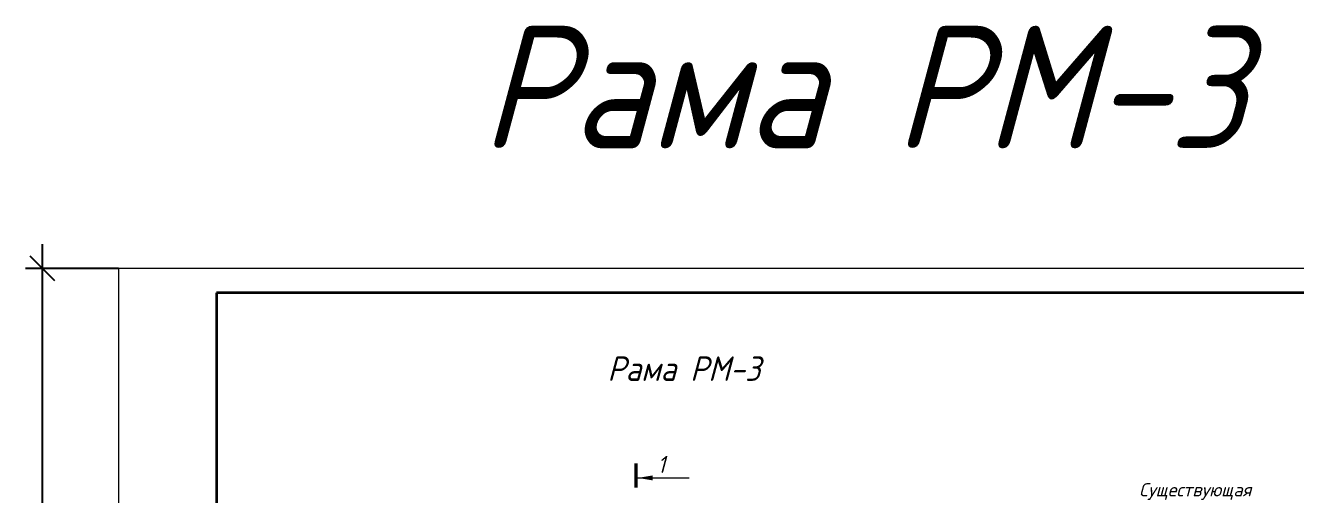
# Model space of a CAD drawing. Header units: millimetres. Extents: x 749182 to 2267578, y 70462 to 311449.
# Drawn here: x 2152007 to 2157193, y 191384 to 193300 of the extents above; entities that cross this region are included whole.
import ezdxf
from ezdxf.enums import TextEntityAlignment as Align

# ---------------------------------------------------------------- set-up
doc = ezdxf.new("R2010")
doc.units = ezdxf.units.MM
doc.layers.get('Defpoints').update_dxf_attribs({"color": 255})
doc.layers.add('Размер', color=7, linetype='Continuous', lineweight=13)
doc.layers.add('Текст', color=7, linetype='Continuous')
doc.styles.add('GOST', font='', dxfattribs={"width": 0.8, "oblique": 10})
doc.styles.add('GOST 2.304_new', font='isocpeur.ttf', dxfattribs={"width": 0.9, "oblique": 15})
doc.styles.add('БДА100', font='romand.shx', dxfattribs={"width": 0.7})
doc.styles.add('М2', font='isocpeui.ttf')
doc.styles.get('GOST').set_extended_font_data('GOST type A')
doc.dimstyles.new('БДА1', dxfattribs={"dimtxt": 2, "dimasz": 1, "dimexe": 0.7, "dimexo": 0, "dimgap": 0.8, "dimtad": 1, "dimdec": 0, "dimrnd": 1, "dimzin": 0, "dimdsep": 46, "dimtxsty": 'БДА100', "dimblk": 'OBLIQUE', "dimcen": 2, "dimdle": 1, "dimadec": 0, "dimazin": 0, "dimtfac": 1, "dimtdec": 0, "dimtmove": 1, "dimatfit": 3, "dimldrblk": 'NONE', "dimfxl": 0, "dimtolj": 1, "dimtzin": 0, "dimlwd": -1, "dimlwe": -1, "dimarcsym": 0})

# ---------------------------------------------------------------- blocks, each defined once
blk = doc.blocks.new('_Oblique')
at = {"color": 0, "linetype": 'ByBlock', "lineweight": -2}
blk.add_line((-0.5, -0.5), (0.5, 0.5), dxfattribs=at)
blk = doc.blocks.new('*D715')
at = {"layer": 'Defpoints', "color": 0, "transparency": 16777216}
for p, q in [((-15.52, -5), (-15.52, 425)), ((0, 420), (-19.02, 420)), ((0, 0), (-19.02, 0))]:
    blk.add_line(p, q, dxfattribs=at)
for p in [(-15.52, 420), (0, 420), (0, 0)]:
    blk.add_point(p, dxfattribs=at)
at = {"layer": 'Defpoints', "color": 0, "transparency": 16777216, "xscale": 5, "yscale": 5, "zscale": 5}
for p, rotation in [((-15.52, 420), 90), ((-15.52, 0), 270)]:
    blk.add_blockref('_Oblique', p, dxfattribs=dict(at, rotation=rotation))
at = {"layer": 'Defpoints', "color": 0, "lineweight": 0, "transparency": 16777216, "insert": (-24.52, 148.5), "char_height": 10, "attachment_point": 5, "rotation": 90, "style": 'БДА100'}
blk.add_mtext('\\A1;420', dxfattribs=at)
blk = doc.blocks.new('_None')
blk = doc.blocks.new('*U713')
at = {"color": 44, "lineweight": 20, "ltscale": 10}
for p, q in [((594, 420), (0, 420)), ((0, 420), (0, 0))]:
    blk.add_line(p, q, dxfattribs=at)
at = {"color": 137, "lineweight": 35, "ltscale": 10}
for p, q in [((589, 415), (20, 415)), ((20, 415), (20, 5))]:
    blk.add_line(p, q, dxfattribs=at)
at = {"color": 44, "lineweight": 13, "style": 'GOST', "oblique": 10, "width": 0.8}
for tag in ['ФОРМАТВЕРТ', 'ФОРМАТГОРИЗ']:
    blk.add_attdef(tag, (542.98, 1.6), '', height=2, dxfattribs=at)
at = {"layer": 'Defpoints', "color": 251, "lineweight": 0}
dim = blk.add_linear_dim(base=(-15.52, 420), p1=(0, 0), p2=(0, 420), angle=90, dimstyle='БДА1', override={"dimscale": 5}, dxfattribs=at)
dim.commit()
dim.dimension.update_dxf_attribs({"geometry": '*D715', "text_midpoint": (-15.52, 148.5), "dimtype": 128})

msp = doc.modelspace()

# ---------------------------------------------------------------- linework, layer by layer
at = {"layer": 'Размер', "linetype": 'Continuous', "ltscale": 20}
msp.add_line((2154507.1726, 191452.4624), (2154717.4339, 191452.4624), dxfattribs=at)
at = {"layer": 'Размер', "linetype": 'Continuous', "ltscale": 20, "const_width": 14}
msp.add_lwpolyline([(2154500.1726, 191512.4624), (2154500.1726, 191412.4624)], dxfattribs=at)
at = {"layer": 'Размер', "linetype": 'Continuous', "ltscale": 20}
msp.add_solid([(2154507.1726, 191452.4624), (2154567.2626, 191462.518), (2154567.2626, 191442.4068)], dxfattribs=at)

# ---------------------------------------------------------------- block references
at = {"xscale": 20, "yscale": 20, "zscale": 20}
msp.add_blockref('*U713', (2152387.0947, 183907.5259), dxfattribs=at)

# ---------------------------------------------------------------- texts
at = {"layer": 'Размер', "linetype": 'Continuous', "ltscale": 20, "style": 'GOST 2.304_new', "oblique": 15, "width": 0.9}
msp.add_text('1', height=70, dxfattribs=at).set_placement((2154587.1726, 191472.4624))
at = {"layer": 'Текст', "ltscale": 20, "style": 'М2'}
msp.add_text('Существующая', height=54, dxfattribs=at).set_placement((2156783.084, 191377.2146), align=Align.CENTER)
at = {"layer": 'Текст', "lineweight": 30, "ltscale": 20, "attachment_point": 1, "style": 'GOST 2.304_new'}
for s, width, insert, char_height in [('\\pi314.75191;Рама РМ-3 ', 3912.453017, (2153549.7685, 193298.4352), 500), ('\\pi833.18534;Рама РМ-3{\\H0.75x; }', 2322.960521, (2153549.7685, 191948.5293), 100)]:
    msp.add_mtext_dynamic_manual_height_columns(s, width=width, gutter_width=125, heights=[0], dxfattribs=dict(at, insert=insert, char_height=char_height))

doc.saveas('drawing.dxf')
